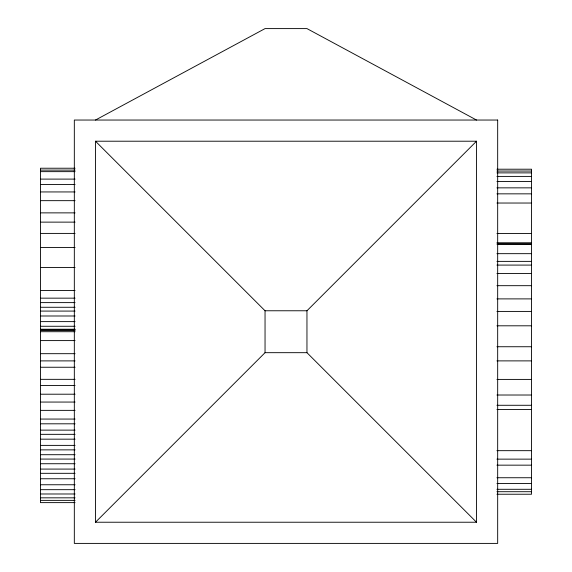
<?xml version="1.0" encoding="UTF-8"?>
<svg xmlns="http://www.w3.org/2000/svg" width="572" height="572" viewBox="0 0 572 572"><rect width="100%" height="100%" fill="white"/><g stroke="black" fill="none" stroke-linecap="round" stroke-linejoin="round"><path stroke-width="0.86" d="M95.488 522.229L265.043 352.681L265.043 310.768L95.488 141.213L95.488 522.229L476.512 522.229L476.512 141.213L95.488 141.213M476.512 522.229L306.957 352.681L306.957 310.768L476.512 141.213M95.488 120.041L265.043 28.6L306.957 28.6L476.512 120.041M75.075 168.225L40.455 168.225L40.455 502.624L75.075 502.624M496.925 169.212L531.545 169.212L531.545 494.229L496.925 494.229M40.455 170.113L75.075 170.113M496.925 171.049L531.545 171.049M40.455 171.643L75.075 171.643M496.925 172.88L531.545 172.88M496.925 176.405L531.545 176.405M40.455 179.107L75.075 179.107M496.925 181.467L531.545 181.467M40.455 184.484L75.075 184.484M496.925 187.852L531.545 187.852M40.455 191.942L75.075 191.942M496.925 193.844L531.545 193.844M40.455 200.665L75.075 200.665M496.925 203.031L531.545 203.031M40.455 212.87L75.075 212.87M40.455 222.129L75.075 222.129M40.455 233.405L75.075 233.405M496.925 233.455L531.545 233.455M496.925 242.771L531.545 242.771M40.455 247.454L75.075 247.454M496.925 253.668L531.545 253.668M496.925 261.375L531.545 261.375M496.925 265.086L531.545 265.086M40.455 267.453L75.075 267.453M496.925 273.516L531.545 273.516M496.925 285.685L531.545 285.685M40.455 290.562L75.075 290.562M40.455 298.155L75.075 298.155M496.925 298.891L531.545 298.891M40.455 302.617L75.075 302.617M40.455 307.271L75.075 307.271M265.043 310.768L306.957 310.768M40.455 311.082L75.075 311.082M496.925 311.418L531.545 311.418M40.455 315.994L75.075 315.994M40.455 321.621L75.075 321.621M496.925 325.804L531.545 325.804M40.455 326.269L75.075 326.269M40.455 329.236L75.075 329.236M40.455 329.772L75.075 329.772M40.455 330.309L75.075 330.309M40.455 331.71L75.075 331.71M40.455 340.597L75.075 340.597M496.925 346.739L531.545 346.739M265.043 352.681L306.957 352.681M40.455 353.689L75.075 353.689M40.455 360.889L75.075 360.889M496.925 360.882L531.545 360.882M40.455 367.245L75.075 367.245M40.455 379.336L75.075 379.336M496.925 379.408L531.545 379.408M40.455 385.535L75.075 385.535M40.455 394.208L75.075 394.208M496.925 395.016L531.545 395.016M40.455 402.059L75.075 402.059M496.925 405.276L531.545 405.276M496.925 409.509L531.545 409.509M40.455 410.36L75.075 410.36M40.455 419.062L75.075 419.062M40.455 423.809L75.075 423.809M40.455 430.13L75.075 430.13M40.455 434.334L75.075 434.334M40.455 439.167L75.075 439.167M40.455 445.381L75.075 445.381M40.455 449.871L75.075 449.871M496.925 450.672L531.545 450.672M40.455 454.711L75.075 454.711M40.455 459.073L75.075 459.073M496.925 459.137L531.545 459.137M40.455 463.735L75.075 463.735M496.925 465.158L531.545 465.158M40.455 469.083L75.075 469.083M40.455 473.316L75.075 473.316M496.925 477.742L531.545 477.742M40.455 478.757L75.075 478.757M496.925 483.447L531.545 483.447M40.455 484.756L75.075 484.756M496.925 489.296L531.545 489.296M40.455 489.675L75.075 489.675M496.925 491.706L531.545 491.706M40.455 493.986L75.075 493.986M40.455 497.833L75.075 497.833M40.455 500.371L75.075 500.371M497.676 120.041L74.324 120.041L74.324 543.4L497.676 543.4L497.676 120.041M531.545 244.044L496.925 244.044L531.545 244.101"/></g></svg>
